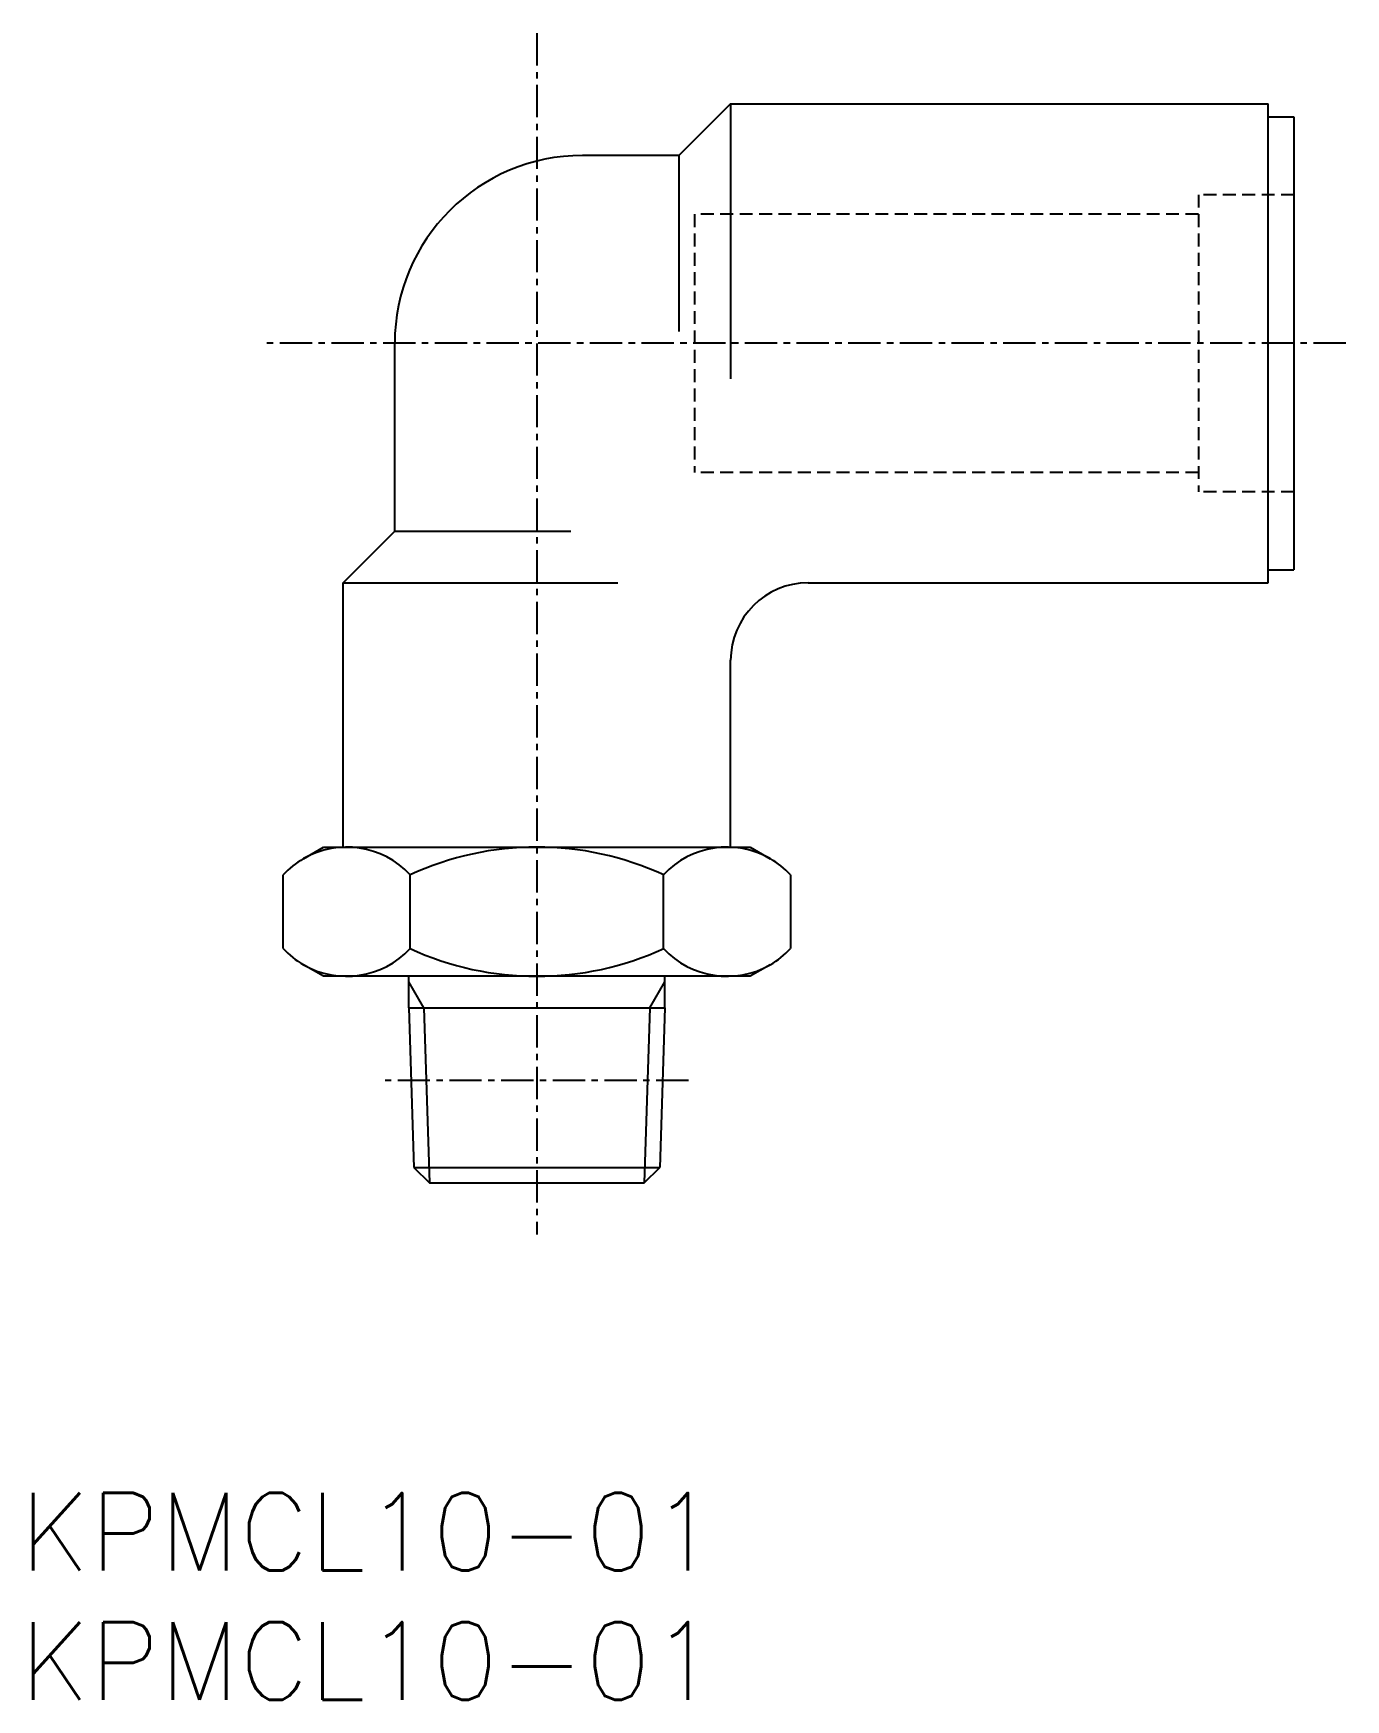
# Model space of a CAD drawing. Extents: x 0.5 to 51.3, y 0 to 64.5.
import ezdxf

# ---------------------------------------------------------------- set-up
doc = ezdxf.new("R2010")
doc.units = 0
doc.linetypes.add('CENTER', pattern=[2, 1.25, -0.25, 0.25, -0.25])
doc.linetypes.add('DASHED', pattern=[0.75, 0.5, -0.25])
doc.layers.get('0').update_dxf_attribs({"linetype": 'CONTINUOUS'})
doc.layers.add('CENTER', color=1, linetype='CENTER')
doc.styles.get("Standard").update_dxf_attribs({"font": 'txt.shx'})

# ---------------------------------------------------------------- blocks, each defined once
blk = doc.blocks.new('*U7')
at = {"color": 7, "linetype": 'CONTINUOUS'}
blk.add_text('KPMCL10-01', height=3, dxfattribs=at).set_placement((0, 0))
blk = doc.blocks.new('*U8')
at = {"color": 7, "linetype": 'CONTINUOUS'}
blk.add_text('KPMCL10-01', height=3, dxfattribs=at).set_placement((0, 5))

msp = doc.modelspace()

# ---------------------------------------------------------------- linework, layer by layer
at = {"color": 7, "linetype": 'CONTINUOUS'}
for p, q in [((27.5, 61.77), (25.5, 59.77)), ((27.5, 61.77), (48.3, 61.77)), ((27.5, 61.77), (27.5, 51.131)), ((48.3, 43.23), (48.3, 61.77)), ((48.3, 61.27), (49.3, 61.27)), ((49.3, 61.27), (49.3, 43.73)), ((25.5, 59.77), (21.77, 59.77)), ((25.5, 59.77), (25.5, 52.957)), ((14.5, 45.23), (14.5, 52.5)), ((12.5, 43.23), (14.5, 45.23)), ((14.5, 45.23), (21.313, 45.23)), ((12.5, 33), (12.5, 43.23)), ((12.5, 43.23), (23.139, 43.23)), ((30.5, 43.23), (48.3, 43.23)), ((48.3, 43.73), (49.3, 43.73)), ((27.5, 33), (27.5, 40.23)), ((10.968, 32.552), (11.744, 33)), ((11.744, 33), (28.256, 33)), ((28.256, 33), (29.032, 32.552)), ((10.185, 29.074), (10.185, 31.926)), ((15.093, 29.074), (15.093, 31.926)), ((24.907, 29.074), (24.907, 31.926)), ((29.815, 31.926), (29.815, 29.074)), ((11.744, 28), (10.968, 28.448)), ((29.032, 28.448), (28.256, 28)), ((28.256, 28), (11.744, 28)), ((15.048, 26.777), (15.048, 28)), ((24.952, 26.777), (24.952, 28)), ((15.048, 26.777), (24.952, 26.777)), ((15.048, 26.777), (15.241, 20.6)), ((24.952, 26.777), (24.759, 20.6)), ((15.241, 20.6), (15.841, 20)), ((15.241, 20.6), (24.759, 20.6)), ((15.841, 20), (24.159, 20)), ((24.159, 20), (24.759, 20.6))]:
    msp.add_line(p, q, dxfattribs=at)
at = {"color": 3, "linetype": 'DASHED'}
for p, q in [((49.3, 58.25), (45.6, 58.25)), ((45.6, 58.25), (45.6, 46.75)), ((45.6, 57.5), (26.1, 57.5)), ((26.1, 57.5), (26.1, 47.5)), ((45.6, 47.5), (26.1, 47.5)), ((49.3, 46.75), (45.6, 46.75))]:
    msp.add_line(p, q, dxfattribs=at)
at = {"color": 3, "linetype": 'CONTINUOUS'}
for p, q in [((15.629, 26.777), (15.048, 27.784)), ((24.371, 26.777), (24.952, 27.784)), ((15.629, 26.777), (15.841, 20)), ((24.371, 26.777), (24.159, 20))]:
    msp.add_line(p, q, dxfattribs=at)
at = {"color": 7, "linetype": 'CONTINUOUS'}
for centre, radius, start, end in [((21.77, 52.5), 7.27, 90, 180), ((30.5, 40.23), 3, 90, 180), ((12.639, 29.659), 3.341, 42.73444, 120), ((20, 21.248), 11.752, 65.31796, 114.68204), ((27.361, 29.659), 3.341, 60, 137.26556), ((12.639, 29.659), 3.341, 120, 137.26556), ((27.361, 29.659), 3.341, 42.73444, 60), ((12.639, 31.341), 3.341, 222.73444, 240), ((12.639, 31.341), 3.341, 240, 317.26556), ((20, 39.752), 11.752, 245.31796, 294.68204), ((27.361, 31.341), 3.341, 222.73444, 300), ((27.361, 31.341), 3.341, 300, 317.26556)]:
    msp.add_arc(centre, radius, start, end, dxfattribs=at)
at = {"layer": 'CENTER', "color": 1, "linetype": 'CENTER'}
for p, q in [((20, 64.498), (20, 18)), ((51.3, 52.5), (9.5, 52.5)), ((25.864, 23.97), (14.136, 23.97))]:
    msp.add_line(p, q, dxfattribs=at)

# ---------------------------------------------------------------- block references
at = {"color": 7, "linetype": 'CONTINUOUS'}
for name in ['*U8', '*U7']:
    msp.add_blockref(name, (0, 0), dxfattribs=at)

doc.saveas('drawing.dxf')
